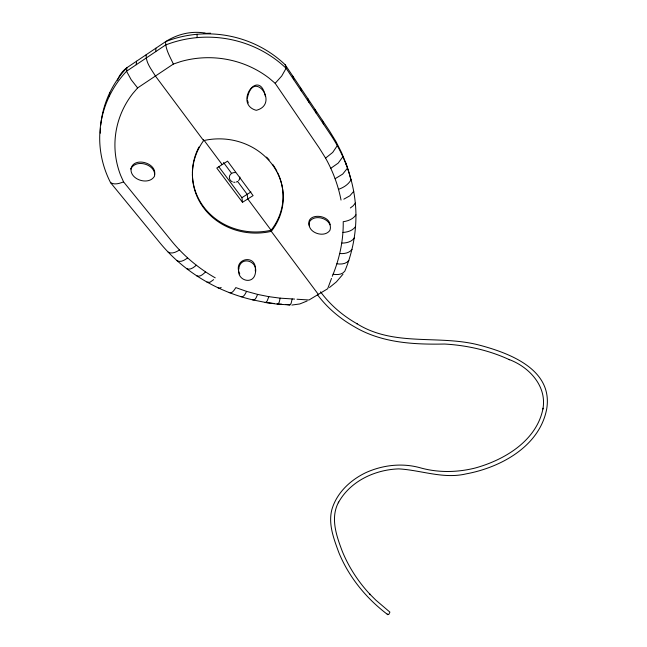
<?xml version="1.0" encoding="UTF-8"?>
<svg xmlns="http://www.w3.org/2000/svg" width="647" height="647" viewBox="0 0 647 647"><rect width="100%" height="100%" fill="white"/><g stroke="black" fill="none" stroke-linecap="round" stroke-linejoin="round"><path stroke-width="0.97" d="M332.275 276.309C339.481 259.043 343.517 240.433 343.217 221.686C348.062 221.072 353.238 219.123 355.947 214.82C355.615 186.425 346.452 158.434 330.722 134.859L286.111 68.267L285.198 64.773A108.211 101.458 5.3 0 0 165.6 41.651L126.966 67.668A88.097 47.142 31.2 0 0 117.544 80.236M333.043 274.223C337.063 274.959 342.15 274.797 344.802 271.198C352.211 253.373 356.052 234.125 355.947 214.82M255.266 271.02C257.571 252.977 231.933 258.137 239.754 273.924M155.709 51.631L155.887 48.193M146.206 54.712C145.68 62.646 151.527 69.48 155.426 76.039L203.603 140.609A64.134 58.481 -0.2 0 1 272.177 164.427A64.134 58.481 -0.2 0 1 271.287 231.351L318.324 294.385M136.234 64.732L136.566 61.198M247.372 98.231C253.236 67.878 280.216 104.28 256.236 110.314C233.098 103.981 259.479 66.447 265.464 96.605M130.929 169.174C133.096 156.323 156.97 162.607 154.609 174.69M109.157 96.581L109.715 92.828M292.177 298.93L291.11 303.403L289.864 304.931L277.563 304.163L265.1 302.497M294.587 299.084L280.191 298.162C279.528 299.779 279.52 304.494 277.037 303.896L281.777 304.195M280.191 298.162L268.837 296.666L267.114 301.09L265.416 302.578M331.507 278.396L327.673 288.756L309.007 299.998L296.997 299.238M268.837 296.666L257.619 294.409C256.624 296.277 255.573 300.871 252.71 299.876C216.769 291.409 183.473 271.489 159.971 242.892L110.572 182.672A109.076 102.097 4.9 0 1 126.553 71.243L126.966 67.668A108.211 101.466 5.3 0 0 100.73 125.3M337.305 145.607L332.72 152.409L325.57 158.111C332.89 171.18 338.179 185.349 341.026 200.069M257.619 294.409L246.596 291.385C245.399 293.374 243.822 297.806 240.821 296.641M342.91 156.703L338.187 163.125L330.811 168.277M347.528 168.074L342.684 174.108L335.146 178.701M351.135 179.64C348.531 184.46 343.606 187.573 338.551 189.32M353.739 191.334L349.833 195.815L343.824 199.171M355.34 203.085L353.278 205.714L350.359 207.97M355.583 226.49C352.858 230.623 347.657 232.168 342.95 232.443M342.967 274.239L336.351 281.922L329.509 287.511M354.257 238.015C351.539 241.986 346.331 243.126 341.794 243.078M352 249.346C349.291 253.155 344.115 253.891 339.772 253.543M348.838 260.426C346.153 264.081 341.034 264.405 336.901 263.79M325.57 158.111L319.294 148.042L275.169 83.309L269.298 78.295A94.567 88.267 4.3 0 0 180.917 61.514L173.356 64.061L137.617 87.919L132.643 93.718A94.567 88.275 4.2 0 0 120.601 175.232L123.561 181.872L171.746 241.21C183.837 255.977 198.669 268.4 215.241 277.846M205.536 271.894C203.279 274.118 199.874 277.49 196.462 275.719M213.631 279.65L209.887 282.318L206.959 282.116M275.169 83.309L281.728 75.998L286.111 68.267A109.076 102.089 4.9 0 0 165.511 45.039L126.553 71.243L131.171 79.718L137.617 87.919M196.3 265.246C193.736 267.446 189.959 270.486 186.457 268.57M187.59 257.927C184.71 260.078 180.586 262.755 177.003 260.692M179.445 249.977C176.251 252.023 171.819 254.336 168.155 252.12M242.488 202.309L216.785 168.05L227.566 161.143L253.106 195.612L242.488 202.309L241.929 197.65L250.955 191.957M221.201 287.486L219.39 288.158L217.893 287.753M307.131 300.992L299.804 303.944L291.894 305.06M123.561 181.872C119.566 183.473 114.568 185.099 110.572 182.672M317.507 294.765C327.382 308.021 340.298 318.825 354.677 326.913L355.235 327.245C382.296 343.015 414.112 344.633 444.61 344.034C466.94 345.328 489.164 350.294 509.496 359.732L508.793 359.4C529.036 366.809 547.176 386.089 542.906 409.041L543.068 408.2C536.921 440.72 504.425 460.057 474.777 468.129C456.822 472.545 437.736 472.803 419.895 467.7C401.924 462.751 382.482 465.039 365.628 472.747C350.229 480.171 336.577 492.99 331.806 509.804C328.134 524.385 333.892 539 338.826 552.546C348.959 577.294 366.485 598.629 387.779 614.65L388.823 614.367L389.898 612.119L375.858 600.149L369.704 594.003L370.327 594.674C358.503 582.098 348.903 567.435 342.352 551.454C336.464 535.926 330.051 517.875 338.656 502.048L338.308 502.816C350.035 481.231 374.856 469.665 398.746 468.881C421.254 470.151 443.381 479.281 466.188 473.863C500.762 467.49 539.727 446.26 546.723 408.847C553.177 369.477 509.48 353.06 479.192 345.086C438.634 334.459 393.934 347.164 356.57 323.492L357.136 323.815C342.91 315.809 330.237 304.996 320.548 291.821M203.797 33.434L210.598 33.207M285.57 304.43L289.864 304.931M265.739 302.424L274.215 303.524M252.71 299.876L264.801 302.295M246.596 291.385L235.823 287.608C234.392 289.702 232.313 293.924 229.2 292.598M387.173 613.995L387.779 614.65M218.807 166.764L241.929 197.65M204.145 140.423L222.172 164.597M223.514 162.502L231.626 173.412M285.198 64.773L329.485 130.961L336.028 141.653L341.6 152.684L346.185 163.982A173.105 155.563 3.7 0 1 350.747 179.348M173.356 64.061C170.145 56.912 165.511 49.657 165.6 41.651A87.733 68.614 -88.4 0 1 205.156 33.054M309.468 226.296C304.656 213.009 328.522 213.51 330.164 224.776M345.587 162.518L346.929 166.594M322.335 120.269L323.516 124.111M315.089 109.448L316.221 113.217M247.413 100.075L248.262 102.962M307.762 98.49L308.837 102.194M300.337 87.394L301.356 91.033M292.816 76.152L293.787 79.718M203.546 139.623L203.603 140.609A64.393 59.597 -5.6 0 0 203.668 207.873A64.393 59.597 -5.6 0 0 271.287 231.351L271.109 230.235A64.013 58.392 -0.1 0 0 277.789 173.016M197.011 34.283L197.189 37.607M100.334 133.161A108.211 101.466 5.3 0 1 100.503 128.243M192.402 174.237A64.263 59.508 -5.6 0 0 271.109 230.235L247.793 198.961L247.194 194.335L237.586 181.419A5.273 4.869 -1.8 0 1 236.357 181.993M192.394 173.234A64.263 59.508 -5.6 0 1 193.526 162.171M193.72 161.257A64.263 59.508 -5.6 0 1 197.278 150.46M197.667 149.594A64.263 59.508 -5.6 0 1 198.944 147.015M266.532 157.075A64.013 58.392 -0.1 0 1 269.136 159.874M272.662 164.33A64.013 58.392 -0.1 0 1 276.9 171.22M239.867 177.027A5.273 4.869 -1.8 0 1 238.606 180.57M235.015 182.26A5.273 4.869 -1.8 0 1 233.648 182.203M232.338 181.815A5.273 4.869 -1.8 0 1 229.596 175.927A5.273 4.869 -1.8 0 1 235.589 172.628M238.775 268.78C236.244 280.588 253.794 285.804 255.468 272.605C258.113 260.709 240.377 255.436 238.775 268.78M131.115 168.43C129.392 179.729 149.061 185.932 154.552 176.113C156.396 164.767 136.541 158.507 131.115 168.43M309.622 221.533C305.869 232.079 324.066 238.864 329.913 230.34C333.771 219.77 315.429 212.92 309.622 221.533"/></g></svg>
